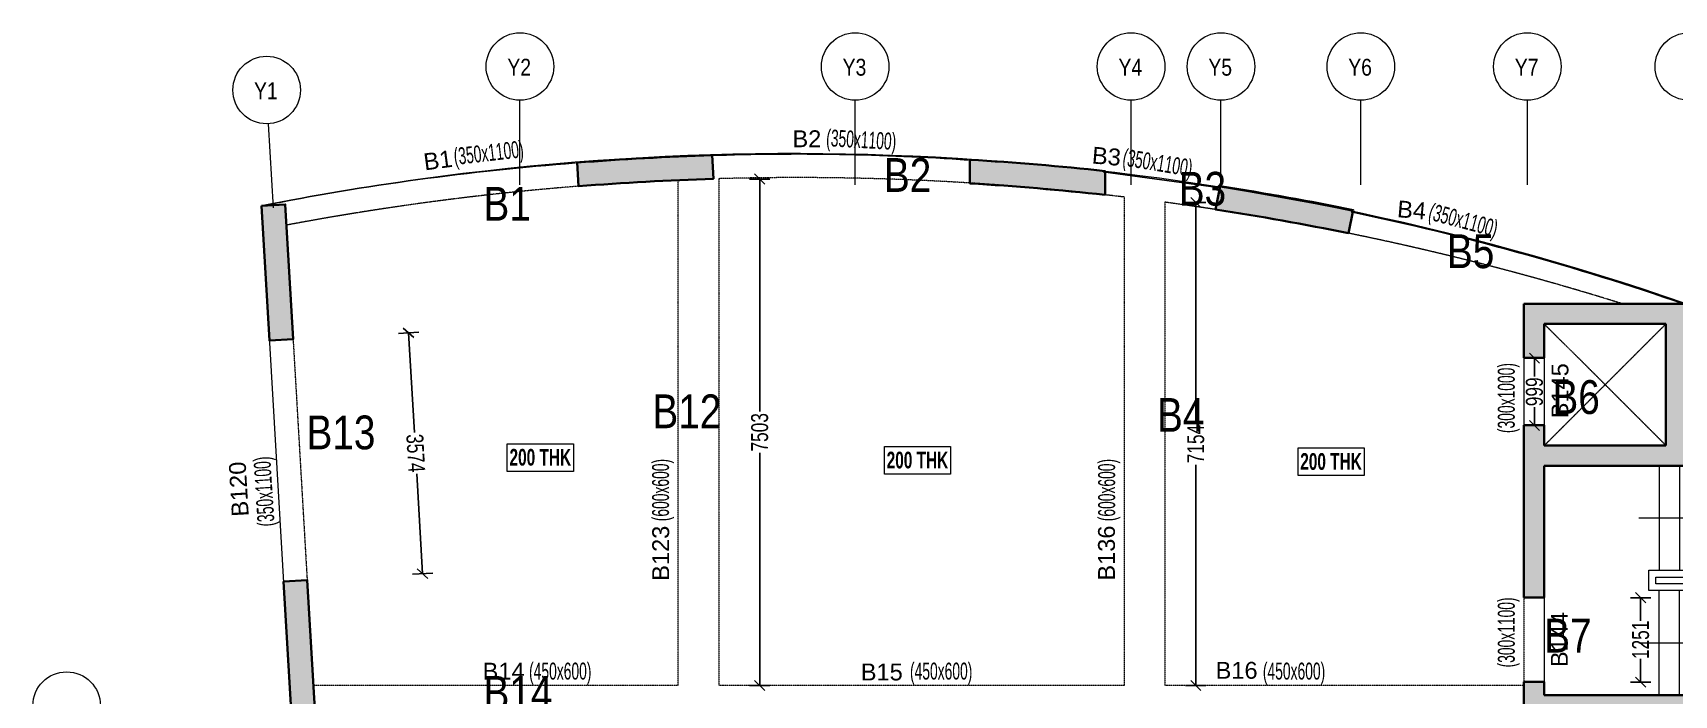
# Model space of a CAD drawing. Header units: millimetres. Extents: x 13 to 72195, y 3 to 63794.
# Drawn here: x 13 to 24305, y 53981 to 63794 of the extents above; entities that cross this region are included whole.
import ezdxf
from ezdxf.enums import TextEntityAlignment as Align

# ---------------------------------------------------------------- set-up
doc = ezdxf.new("R2010")
doc.units = ezdxf.units.MM
doc.linetypes.add('Grid Line', pattern=[2222.5, 1270, -317.5, 317.5, -317.5])
doc.linetypes.add('HIDDEN', pattern=[0.375, 0.25, -0.125])
for name, color, linetype, lineweight in [('A-ANNO-DIMS', 8, 'Continuous', 15), ('A-DETL-MISC', 35, 'Continuous', 15), ('A-FLOR-IDEN', 11, 'Continuous', 9), ('A-GRIDS', 8, 'Continuous', 9), ('A-HIDD-ABVE', 8, 'HIDDEN', 20), ('S-BEAM', 7, 'Continuous', 18), ('S-BEAM-IDEN', 2, 'Continuous', 9), ('S-COL HATCH', 9, 'Continuous', 0), ('S-COLS', 5, 'Continuous', 35), ('S-GRIDS', 8, 'Continuous', 9)]:
    doc.layers.add(name, color=color, linetype=linetype, lineweight=lineweight)
doc.layers.add('Abhinav working', color=6, linetype='Continuous')
doc.layers.add('Beam Nos', color=7, linetype='Continuous')
doc.styles.add('Arial Narrow', font='ARIALN.TTF', dxfattribs={"height": 400})
doc.styles.add('Dim.s & Anno.(Misc.)', font='ARIALN.TTF')
doc.styles.add('SC-BBS1', font='SansSerif')
doc.styles.add('SOBHA', font='swisscl.ttf')
doc.styles.add('Swis721 LtCn BT', font='swisscl.ttf', dxfattribs={"width": 0.9, "height": 233.355162})
doc.styles.add('Swis721 LtCn BT_B', font='', dxfattribs={"width": 0.9, "height": 246.918336})
doc.styles.get('Swis721 LtCn BT_B').set_extended_font_data('Swis721 LtCn BT', bold=True)
doc.dimstyles.new('A-GFC-100', dxfattribs={"dimscale": 100, "dimtxt": 1.75, "dimasz": 1.5, "dimexe": 1.5, "dimexo": 0, "dimgap": 1, "dimtad": 1, "dimdsep": 46, "dimtxsty": 'Dim.s & Anno.(Misc.)', "dimblk": 'ARCHTICK', "dimcen": 0, "dimdle": 1.5, "dimclrd": 256, "dimclre": 8, "dimclrt": 6, "dimazin": 2, "dimtfac": 1, "dimtix": 1, "dimtmove": 2, "dimatfit": 3, "dimfxl": 1, "dimtolj": 1, "dimlwd": -1, "dimlwe": 9, "dimarcsym": 0})
doc.dimstyles.new('S-100', dxfattribs={"dimscale": 100, "dimtxt": 2.5, "dimasz": 1.5, "dimexe": 1.5, "dimexo": 1.5, "dimgap": 0.1, "dimtad": 0, "dimdec": 0, "dimrnd": 0.0005, "dimzin": 0, "dimdsep": 46, "dimtxsty": 'SOBHA', "dimblk": 'OBLIQUE', "dimcen": 0.09, "dimclrd": 8, "dimclre": 8, "dimclrt": 6, "dimadec": 0, "dimazin": 0, "dimtfac": 1, "dimtdec": 0, "dimtofl": 0, "dimtmove": 0, "dimatfit": 3, "dimfxl": 1.5, "dimfxlon": 1, "dimtolj": 1, "dimtzin": 0, "dimlwd": -1, "dimlwe": -1, "dimarcsym": 0})

# ---------------------------------------------------------------- blocks, each defined once
blk = doc.blocks.new('_ARCHTICK')
at = {"color": 0, "linetype": 'ByBlock', "const_width": 0.15}
blk.add_lwpolyline([(-0.5, -0.5), (0.5, 0.5)], dxfattribs=at)
blk = doc.blocks.new('A$Cb7cd9481')
at = {"layer": 'S-COL HATCH', "transparency": 33554687}
h = blk.add_hatch(color=256, dxfattribs=at)
h.dxf.hatch_style = 1
h.paths.add_polyline_path([(-9681, 41101), (-9700, 41450, 0.01185), (-11697, 41341), (-11678, 40991, -0.011949)])
h = blk.add_hatch(color=256, dxfattribs=at)
h.dxf.hatch_style = 1
h.paths.add_polyline_path([(-3886, 40864), (-3886, 41216, 0.011892), (-5886, 41384), (-5886, 41033, -0.011992)])
h = blk.add_hatch(color=256, dxfattribs=at)
h.dxf.hatch_style = 1
h.paths.add_polyline_path([(-282, 40295), (-212, 40638, 0.011811), (-2182, 40990), (-2251, 40647, -0.01191)])
h = blk.add_hatch(color=256, dxfattribs=at)
h.dxf.hatch_style = 1
h.paths.add_polyline_path([(-16019, 40721), (-16368, 40700), (-16252, 38704), (-15902, 38724)])
h = blk.add_hatch(color=256, dxfattribs=at)
h.dxf.hatch_style = 1
h.paths.add_polyline_path([(9915, 37151), (4715, 37151), (4715, 39251), (2315, 39251), (2315, 38451), (2615, 38451), (2615, 38951), (4415, 38951), (4415, 37151), (2615, 37151), (2615, 37451), (2315, 37451), (2315, 34901), (2615, 34901), (2615, 36851), (9615, 36851), (9615, 33451), (2615, 33451), (2615, 33651), (2315, 33651), (2315, 33151), (9915, 33151)])
h = blk.add_hatch(color=256, dxfattribs=at)
h.dxf.hatch_style = 1
h.paths.add_polyline_path([(-15694, 35157), (-16043, 35136), (-15927, 33140), (-15578, 33160)])
at = {"layer": 'S-COLS'}
for p, q in [((4715, 39251, 0), (2315, 39251, 0)), ((4415, 38951, 0), (2615, 38951, 0)), ((4415, 37151, 0), (4415, 38951, 0)), ((4415, 37151, 0), (2615, 37151)), ((2615, 36851), (9615, 36851)), ((2615, 34901), (2615, 36851)), ((2315, 34901), (2615, 34901)), ((2315, 33651), (2315, 33151)), ((2615, 33651), (2315, 33651)), ((2615, 33451), (2615, 33651)), ((9615, 33451), (2615, 33451))]:
    blk.add_line(p, q, dxfattribs=at)
at = {"layer": 'S-COLS', "elevation": 0}
for points in [[(-9700, 41450, 0.01185), (-11697, 41341), (-11678, 40991, -0.011949), (-9681, 41101), (-9700, 41450)], [(-5886, 41384, -0.011892), (-3886, 41216), (-3886, 40864, 0.011992), (-5886, 41033), (-5886, 41384)], [(-282, 40295), (-212, 40638, 0.011811), (-2182, 40990), (-2251, 40647, -0.01191), (-282, 40295)]]:
    blk.add_lwpolyline(points, format="xyb", dxfattribs=at)
for points in [[(-16368, 40700), (-16019, 40721), (-15902, 38724), (-16252, 38704)], [(-16043, 35136), (-15694, 35157), (-15578, 33160), (-15927, 33140)]]:
    blk.add_lwpolyline(points, close=True, dxfattribs=at)
for points in [[(2615, 38951), (2615, 38451), (2315, 38451), (2315, 39251)], [(2615, 37151), (2615, 37451), (2315, 37451), (2315, 34901)]]:
    blk.add_lwpolyline(points, dxfattribs=at)
blk = doc.blocks.new('Grid - Type 1 Structural-6743905-9TH FLOOR LVL')
at = {"layer": 'A-GRIDS'}
blk.add_circle((0, 0), 4, dxfattribs=at)
blk = doc.blocks.new('A$C45bf0ae9')
at = {"layer": 'S-GRIDS', "linetype": 'Grid Line'}
for p, q in [((-12545, 41014), (-12545, 42264)), ((-7583, 41014), (-7583, 42264)), ((-3500, 41014), (-3500, 42264)), ((-2170, 41014), (-2170, 42264)), ((-100, 41014), (-100, 42264)), ((2365, 41014), (2365, 42264)), ((-16192, 40669), (-16265, 41917))]:
    blk.add_line(p, q, dxfattribs=at)
at = {"layer": 'A-GRIDS', "xscale": 124.9999999999999, "yscale": 124.9999999999999, "zscale": 124.9999999999999}
for p in [(-12545, 42764), (-7583, 42764), (-3500, 42764), (-2170, 42764), (-100, 42764), (2365, 42764), (4755, 42764)]:
    blk.add_blockref('Grid - Type 1 Structural-6743905-9TH FLOOR LVL', p, dxfattribs=at)
for p, rotation in [((-16294, 42416), 3.339999999999538), ((-19254, 33297), 89.99999999999982)]:
    blk.add_blockref('Grid - Type 1 Structural-6743905-9TH FLOOR LVL', p, dxfattribs=dict(at, rotation=rotation))
at = {"layer": 'A-GRIDS', "lineweight": 18, "char_height": 250, "width": 440.93, "attachment_point": 1, "style": 'Arial Narrow'}
for s, insert in [('Y2', (-12731, 42879)), ('Y3', (-7769, 42879)), ('Y4', (-3686, 42879)), ('Y5', (-2356, 42879)), ('Y6', (-286, 42879)), ('Y7', (2179, 42879)), ('Y1', (-16480, 42530))]:
    blk.add_mtext(s, dxfattribs=dict(at, insert=insert))
blk = doc.blocks.new('_OBLIQUE')
at = {"color": 0, "linetype": 'ByBlock'}
blk.add_line((-0.5, -0.5), (0.5, 0.5), dxfattribs=at)
blk = doc.blocks.new('*D228')
at = {"layer": 'Abhinav working', "color": 8, "transparency": 16777216}
for p, q in [((17075, 61279), (17375, 61279)), ((17225, 61279), (17225, 58009)), ((17225, 54125), (17225, 57395)), ((17075, 54125), (17375, 54125))]:
    blk.add_line(p, q, dxfattribs=at)
at = {"layer": 'Defpoints', "color": 0, "transparency": 16777216}
for p in [(16741, 61279, 0), (16741, 54125), (17225, 54125)]:
    blk.add_point(p, dxfattribs=at)
at = {"layer": 'Abhinav working', "color": 8, "transparency": 16777216, "xscale": 150, "yscale": 150, "zscale": 150}
for p, rotation in [((17225, 61279), 90), ((17225, 54125), 270)]:
    blk.add_blockref('_OBLIQUE', p, dxfattribs=dict(at, rotation=rotation))
at = {"layer": 'Abhinav working', "color": 6, "transparency": 16777216, "insert": (17225, 57702), "char_height": 250, "attachment_point": 5, "rotation": 90, "style": 'SOBHA'}
blk.add_mtext('\\A1;7154', dxfattribs=at)
blk = doc.blocks.new('*D312')
at = {"layer": 'Abhinav working', "color": 8, "transparency": 16777216}
for p, q in [((22206, 58975), (22387, 58975)), ((22237, 58975), (22237, 58704)), ((22237, 57976), (22237, 58247)), ((22206, 57976), (22387, 57976))]:
    blk.add_line(p, q, dxfattribs=at)
at = {"layer": 'Defpoints', "color": 0, "transparency": 16777216}
for p in [(22056, 58975, 0), (22237, 58975), (22056, 57976, 0)]:
    blk.add_point(p, dxfattribs=at)
at = {"layer": 'Abhinav working', "color": 8, "transparency": 16777216, "xscale": 150, "yscale": 150, "zscale": 150}
for p, rotation in [((22237, 58975), 90), ((22237, 57976), 270)]:
    blk.add_blockref('_OBLIQUE', p, dxfattribs=dict(at, rotation=rotation))
at = {"layer": 'Abhinav working', "color": 6, "transparency": 16777216, "insert": (22237, 58476), "char_height": 250, "attachment_point": 5, "rotation": 90, "style": 'SOBHA'}
blk.add_mtext('\\A1;999', dxfattribs=at)
blk = doc.blocks.new('*D313')
at = {"layer": 'Abhinav working', "color": 8, "transparency": 16777216}
for p, q in [((23659, 55426), (23959, 55426)), ((23809, 55426), (23809, 55082)), ((23809, 54175), (23809, 54519)), ((23659, 54175), (23959, 54175))]:
    blk.add_line(p, q, dxfattribs=at)
at = {"layer": 'Defpoints', "color": 0, "transparency": 16777216}
for p in [(22356, 55426, 0), (22356, 54175, 0), (23809, 54175)]:
    blk.add_point(p, dxfattribs=at)
at = {"layer": 'Abhinav working', "color": 8, "transparency": 16777216, "xscale": 150, "yscale": 150, "zscale": 150}
for p, rotation in [((23809, 55426), 90), ((23809, 54175), 270)]:
    blk.add_blockref('_OBLIQUE', p, dxfattribs=dict(at, rotation=rotation))
at = {"layer": 'Abhinav working', "color": 6, "transparency": 16777216, "insert": (23809, 54801), "char_height": 250, "attachment_point": 5, "rotation": 90, "style": 'SOBHA'}
blk.add_mtext('\\A1;1251', dxfattribs=at)
blk = doc.blocks.new('*D318')
at = {"layer": 'Abhinav working', "color": 8, "transparency": 16777216}
for p, q in [((10621, 61628), (10921, 61628)), ((10771, 61628), (10771, 58182)), ((10771, 54125), (10771, 57570)), ((10621, 54125), (10921, 54125))]:
    blk.add_line(p, q, dxfattribs=at)
at = {"layer": 'Defpoints', "color": 0, "transparency": 16777216}
for p in [(10139, 61628, 0), (10139, 54125), (10771, 54125)]:
    blk.add_point(p, dxfattribs=at)
at = {"layer": 'Abhinav working', "color": 8, "transparency": 16777216, "xscale": 150, "yscale": 150, "zscale": 150}
for p, rotation in [((10771, 61628), 90), ((10771, 54125), 270)]:
    blk.add_blockref('_OBLIQUE', p, dxfattribs=dict(at, rotation=rotation))
at = {"layer": 'Abhinav working', "color": 6, "transparency": 16777216, "insert": (10771, 57876), "char_height": 250, "attachment_point": 5, "rotation": 90, "style": 'SOBHA'}
blk.add_mtext('\\A1;7503', dxfattribs=at)
blk = doc.blocks.new('*D319')
at = {"layer": 'Abhinav working', "color": 8, "transparency": 16777216}
for p, q in [((5425, 59341), (5725, 59359)), ((5575, 59350), (5661, 57874)), ((5782, 55782), (5697, 57259)), ((5633, 55774), (5932, 55791))]:
    blk.add_line(p, q, dxfattribs=at)
at = {"layer": 'Defpoints', "color": 0, "transparency": 16777216}
for p in [(5575, 59350), (3839, 59249, 0), (4047, 55681, 0)]:
    blk.add_point(p, dxfattribs=at)
at = {"layer": 'Abhinav working', "color": 8, "transparency": 16777216, "xscale": 150, "yscale": 150, "zscale": 150}
for p, rotation in [((5575, 59350), 93.33222429818915), ((5782, 55782), 273.3322242981891)]:
    blk.add_blockref('_OBLIQUE', p, dxfattribs=dict(at, rotation=rotation))
at = {"layer": 'Abhinav working', "color": 6, "transparency": 16777216, "insert": (5679, 57566), "char_height": 250, "attachment_point": 5, "rotation": 273.3322, "style": 'SOBHA'}
blk.add_mtext('\\A1;3574', dxfattribs=at)
blk = doc.blocks.new('A$C21ee9bdd')
at = {"layer": 'A-DETL-MISC'}
for p, q in [((-5300, 0), (-5300, -1550)), ((-5000, 0), (-5000, -1550)), ((-4700, 0), (-4700, -1550)), ((-4400, 0), (-4400, -1550)), ((-4100, 0), (-4100, -1550)), ((-3800, 0), (-3800, -1550)), ((-3500, 0), (-3500, -1550)), ((-3200, 0), (-3200, -1550)), ((-2900, 0), (-2900, -1550)), ((-2600, 0), (-2600, -1550)), ((-2300, 0), (-2300, -1550)), ((-2000, 0), (-2000, -1550)), ((-1700, 0), (-1700, -1550)), ((-1550, -1700), (0, -1700)), ((-5300, -3400), (-5300, -1850)), ((-5000, -3400), (-5000, -1850)), ((-4700, -3400), (-4700, -1850)), ((-4400, -3400), (-4400, -1850)), ((-4100, -3400), (-4100, -1850)), ((-3800, -3400), (-3800, -1850)), ((-3500, -3400), (-3500, -1850)), ((-3200, -3400), (-3200, -1850)), ((-2900, -3400), (-2900, -1850)), ((-2600, -3400), (-2600, -1850)), ((-2300, -3400), (-2300, -1850)), ((-2000, -3400), (-2000, -1850)), ((-1700, -3400), (-1700, -1850))]:
    blk.add_line(p, q, dxfattribs=at)
for points in [[(-1550, -1550), (-1550, -1850), (-5450, -1850), (-5450, -1550)], [(-1650, -1650), (-1650, -1750), (-5350, -1750), (-5350, -1650)]]:
    blk.add_lwpolyline(points, close=True, dxfattribs=at)
at = {"layer": 'A-ANNO-DIMS', "ltscale": 500}
for points in [[(-1400, -775), (-5600, -775)], [(-1700, -2625), (-912, -2625), (-912, -1700)], [(-5600, -2625), (-1700, -2625)]]:
    blk.add_leader(points, dimstyle='A-GFC-100', override={"dimasz": 0.002, "dimtad": 0, "dimfxl": 0.18, "dimarcsym": 1}, dxfattribs=at)

msp = doc.modelspace()

# ---------------------------------------------------------------- linework, layer by layer
at = {"layer": 'A-FLOR-IDEN', "color": 8, "flags": 128}
for points in [[(8012.6, 57707.5), (8012.6, 57295.7), (7035.1, 57295.7), (7035.1, 57707.5)], [(8012.6, 57707.5), (8012.6, 57295.7), (7035.1, 57295.7), (7035.1, 57707.5)], [(13594.1, 57666.5), (13594.1, 57254.7), (12616.6, 57254.7), (12616.6, 57666.5)], [(13594.1, 57666.5), (13594.1, 57254.7), (12616.6, 57254.7), (12616.6, 57666.5)], [(19715.1, 57645.5), (19715.1, 57233.7), (18737.6, 57233.7), (18737.6, 57645.5)], [(19715.1, 57645.5), (19715.1, 57233.7), (18737.6, 57233.7), (18737.6, 57645.5)]]:
    msp.add_lwpolyline(points, close=True, dxfattribs=at)
at = {"layer": 'A-HIDD-ABVE', "linetype": 'HIDDEN'}
for p, q in [((22381.9, 59481.4, 0), (24181.9, 57681.4, 0)), ((22381.9, 57681.4, 0), (24181.9, 59481.4, 0))]:
    msp.add_line(p, q, dxfattribs=at)
at = {"layer": 'Abhinav working', "elevation": 0}
for points in [[(10041.5, 61975.1, -0.0270285), (13855.7, 61908.7)], [(3399.3, 61230.6, -0.0306343), (8044.5, 61865.6)], [(19524.5, 61141, -0.0317144), (24455.8, 59776.1)]]:
    msp.add_lwpolyline(points, format="xyb", dxfattribs=at)
msp.add_lwpolyline([(15855.7, 61735.2), (17557.2, 61502.7)], dxfattribs=at)
at = {"layer": 'S-BEAM', "linetype": 'HIDDEN'}
for p, q in [((9565.2, 54130.2), (9565.2, 61611.5)), ((16167.5, 54130.2, 0), (16167.5, 61360.7, 0)), ((22081.9, 55430.2, 0), (22081.9, 54180.2, 0)), ((4164.2, 54130.2), (9565.2, 54130.2)), ((10165.2, 54130.2), (16167.5, 54130.2)), ((16767.5, 54130.2), (22081.9, 54130.2))]:
    msp.add_line(p, q, dxfattribs=at)
at = {"layer": 'S-BEAM'}
for p, q in [((22081.9, 58980.2, 0), (22081.9, 57980.2, 0)), ((22381.9, 58980.2, 0), (22381.9, 57980.2, 0)), ((22381.9, 55430.2, 0), (22381.9, 54180.2, 0))]:
    msp.add_line(p, q, dxfattribs=at)
at = {"layer": 'S-BEAM', "ltscale": 250000, "elevation": 0}
msp.add_lwpolyline([(24481.9, 59781.4, 0.1331416), (3398.9, 61230.6), (6594.6, 6456.2)], format="xyb", dxfattribs=at)
at = {"layer": 'S-BEAM', "linetype": 'HIDDEN', "elevation": 0}
for points in [[(9565.2, 61611.5, 0.0357696), (3766.2, 60944.7), (5178.9, 36730.2)], [(16167.5, 61360.7, 0.0368221), (10165.2, 61632.9), (10165.2, 54130.2)], [(23531.7, 59781.4, 0.0424826), (16767.5, 61284.4), (16767.5, 54130.2)]]:
    msp.add_lwpolyline(points, format="xyb", dxfattribs=at)

# ---------------------------------------------------------------- block references
at = {"layer": 'Beam Nos'}
msp.add_blockref('A$C45bf0ae9', (19767.3, 20530.2), dxfattribs=at)
at = {"layer": 'S-BEAM'}
msp.add_blockref('A$Cb7cd9481', (19767.3, 20530.2), dxfattribs=at)
at = {"layer": 'S-BEAM-IDEN'}
msp.add_blockref('A$C21ee9bdd', (29381.9, 57381.4, 0), dxfattribs=at)

# ---------------------------------------------------------------- texts
at = {"layer": 'A-FLOR-IDEN', "color": 1, "char_height": 246.92, "width": 1155, "attachment_point": 2, "line_spacing_factor": 0.964267, "style": 'Swis721 LtCn BT_B'}
for insert in [(7523.9, 57629.5), (7523.9, 57629.5), (13105.4, 57588.5), (13105.4, 57588.5), (19226.4, 57567.5), (19226.4, 57567.5)]:
    msp.add_mtext('200 THK', dxfattribs=dict(at, insert=insert))
at = {"layer": 'Abhinav working', "char_height": 500, "attachment_point": 1, "style": 'Dim.s & Anno.(Misc.)'}
for s, insert in [('B2', (12609.3, 61937.5, 0)), ('B3', (16973.2, 61734.1)), ('B1', (6682.6, 61511)), ('B5', (20942.3, 60808.3, 0)), ('B6', (22503.2, 58648)), ('B12', (9183, 58436.7)), ('B4', (16651.2, 58383.1)), ('B13', (4064.3, 58124.2)), ('B7', (22380.8, 55113.8, 0)), ('B14', (6683.7, 54266.5))]:
    msp.add_mtext_dynamic_manual_height_columns(s, width=21149.247, gutter_width=5423.5, heights=[0], dxfattribs=dict(at, insert=insert))
at = {"layer": 'Beam Nos', "color": 3, "style": 'SC-BBS1'}
for s, p in [('B2', (11469, 62024.3, 0)), ('B14', (6981, 54137.8, 0)), ('B15', (12577.5, 54125.3, 0)), ('B16', (17829, 54149.8, 0))]:
    msp.add_text(s, height=250, dxfattribs=at).set_placement(p, align=Align.BOTTOM_CENTER)
for s, rotation, p in [('B1', 7.54916, (6035.2, 61708.7)), ('B3', 355.13395, (15886.7, 61766, 0)), ('B4', 355.13395, (20403.9, 60970.9, 0)), ('B145', 90, (22814.5, 58491.4, 0)), ('B123', 90, (9505.5, 56084.4)), ('B136', 90, (16103, 56086.7, 0)), ('B144', 90, (22804.7, 54805.8))]:
    msp.add_text(s, height=250, rotation=rotation, dxfattribs=at).set_placement(p, align=Align.BOTTOM_CENTER)
at = {"layer": 'Beam Nos', "style": 'SC-BBS1'}
msp.add_text('B120', height=250, rotation=93.339, dxfattribs=at).set_placement((3260.2, 57045.6, 0), align=Align.BOTTOM_CENTER)
at = {"layer": 'S-BEAM-IDEN', "style": 'Swis721 LtCn BT', "width": 0.8}
for s, rotation, p in [('(350x1100)', 6.47905, (6257.1, 61835.4)), ('(350x1100)', 356.84056, (11749.7, 62115.8)), ('(350x1100)', 350.68539, (16129.5, 61830.6)), ('(350x1100)', 345.05471, (20652.6, 61032.8)), ('(300x1000)', 90, (21944.8, 57864.8, 0)), ('(350x1100)', 93.60442, (3591.8, 56488.3, 0)), ('(600x600)', 90, (9428.1, 56558.4)), ('(600x600)', 90, (16030.4, 56558.4, 0)), ('(300x1100)', 90, (21944.8, 54392.8, 0)), ('(450x600)', 360, (7357.4, 54213.5)), ('(450x600)', 360, (12995, 54213.5)), ('(450x600)', 360, (18217.5, 54213.5))]:
    msp.add_text(s, height=250, rotation=rotation, dxfattribs=at).set_placement(p)

# ---------------------------------------------------------------- dimensions: what is measured, and where the dimension line sits
at = {"layer": 'Abhinav working'}
for base, p1, p2, picture, middle in [((10770.9, 54124.9), (10139.1, 61627.7, 0), (10139.1, 54124.9), '*D318', (10770.9, 57876.3)), ((17225, 54124.9), (16741.5, 61279.2, 0), (16741.5, 54124.9), '*D228', (17225, 57702.1))]:
    dim = msp.add_linear_dim(base=base, p1=p1, p2=p2, angle=90, dimstyle='S-100', dxfattribs=at)
    dim.commit()
    dim.dimension.update_dxf_attribs({"geometry": picture, "text_midpoint": middle})
for p1, p2, distance, picture, middle in [((4046.8, 55681.4, 0), (3839.1, 59249.1, 0), -1738.6, '*D319', (5678.6, 57566.3)), ((22055.8, 57976.1, 0), (22055.8, 58974.9, 0), -181.2, '*D312', (22237, 58475.5)), ((22355.8, 55426.1, 0), (22355.8, 54174.9, 0), 1453.6, '*D313', (23809.4, 54800.5))]:
    dim = msp.add_aligned_dim(p1=p1, p2=p2, distance=distance, dimstyle='S-100', dxfattribs=at)
    dim.commit()
    dim.dimension.update_dxf_attribs({"geometry": picture, "text_midpoint": middle})

doc.saveas('drawing.dxf')
